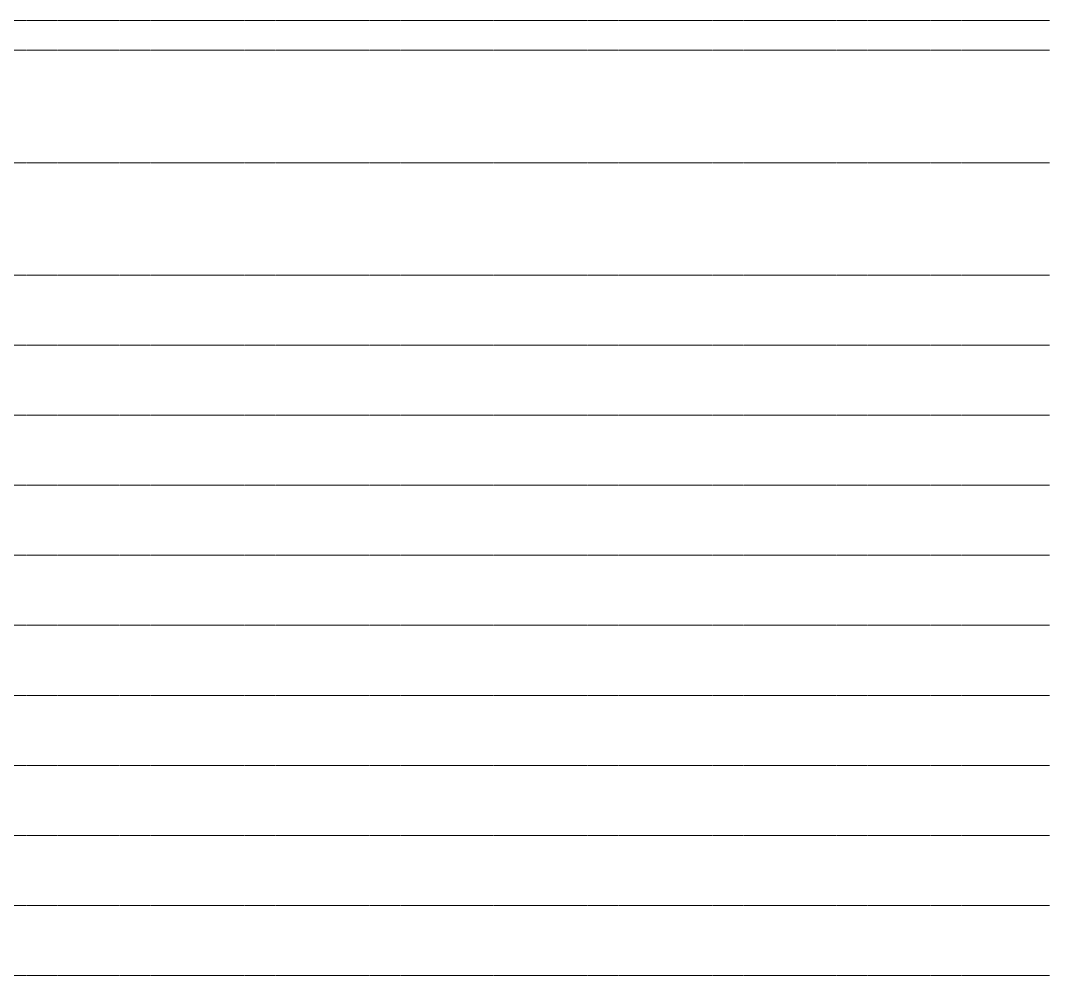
# Model space of a CAD drawing. Header units: millimetres. Extents: x -10599 to 108788, y -9455 to 93550.
# Drawn here: x 60043 to 108518, y 48300 to 93300 of the extents above; entities that cross this region are included whole.
import ezdxf

# ---------------------------------------------------------------- set-up
doc = ezdxf.new("R2010")
doc.units = ezdxf.units.MM
doc.linetypes.add('Centre', pattern=[31.75, 6.35, -4.7625, 15.875, -4.7625])
doc.layers.add('TRUC', color=225, linetype='Continuous', lineweight=5)

msp = doc.modelspace()

# ---------------------------------------------------------------- linework, layer by layer
at = {"layer": 'TRUC', "linetype": 'Centre'}
for p, q in [((-10499.5, 93300), (108517.8, 93300)), ((-10499.5, 91900), (108517.8, 91900)), ((-10499.5, 86600), (108517.8, 86600)), ((-10499.5, 81300), (108517.8, 81300)), ((-10499.5, 78000), (108517.8, 78000)), ((-10499.5, 74700), (108517.8, 74700)), ((-10499.5, 71400), (108517.8, 71400)), ((-10499.5, 68100), (108517.8, 68100)), ((-10499.5, 64800), (108517.8, 64800)), ((-10499.5, 61500), (108517.8, 61500)), ((-10499.5, 58200), (108517.8, 58200)), ((-10499.5, 54900), (108517.8, 54900)), ((-10499.5, 51600), (108517.8, 51600)), ((-10499.5, 48300), (108517.8, 48300))]:
    msp.add_line(p, q, dxfattribs=at)

doc.saveas('drawing.dxf')
